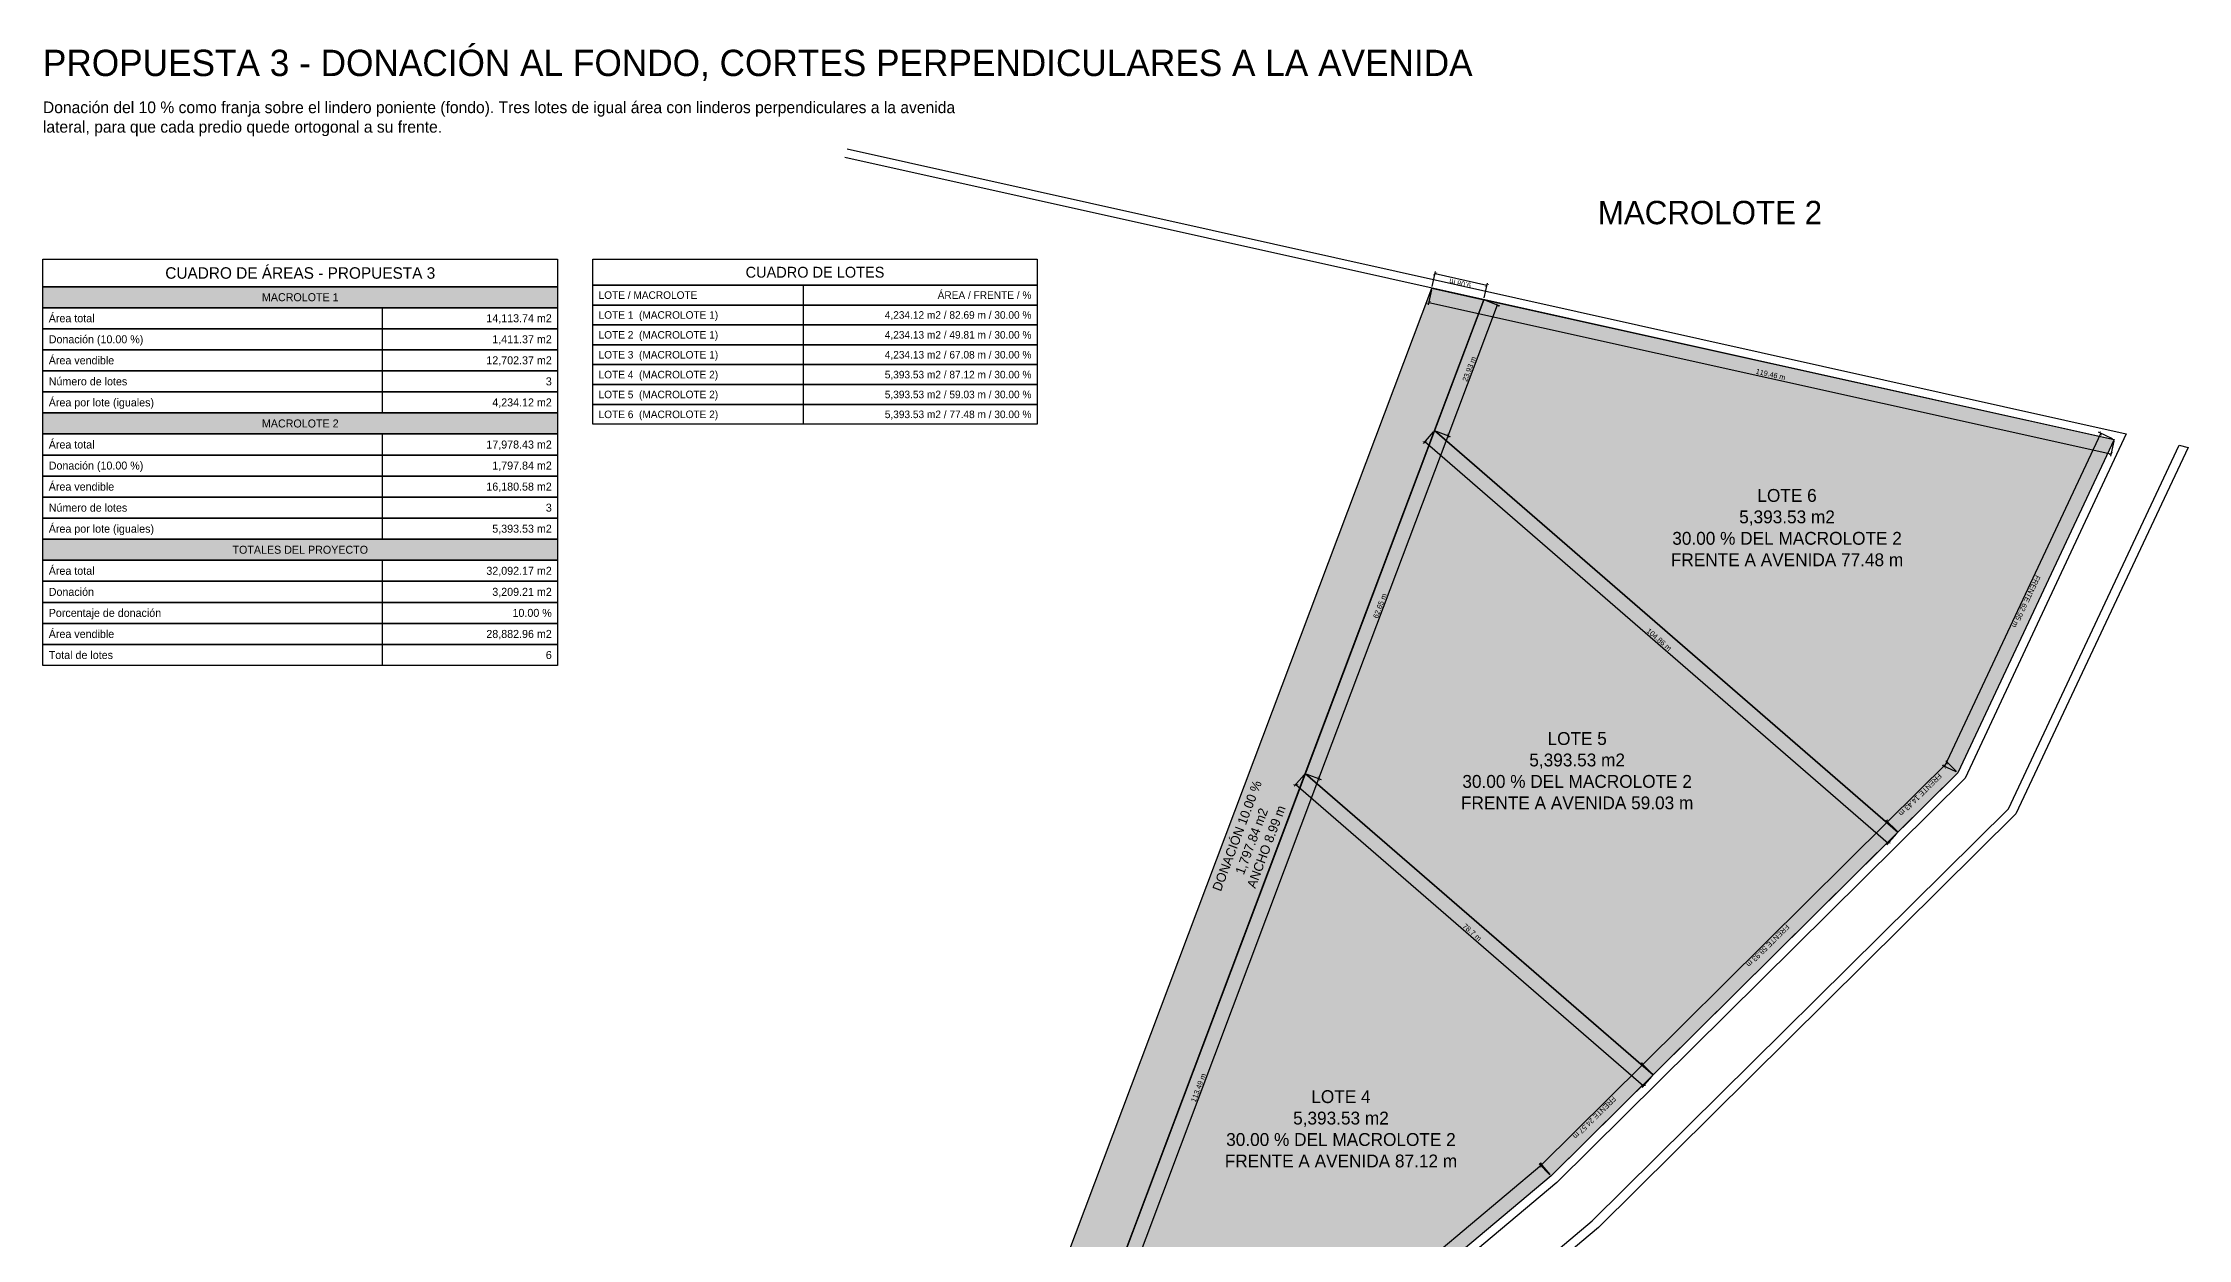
# Model space of a CAD drawing. Header units: metres. Extents: x 357828 to 359147, y 2285078 to 2285507.
# Drawn here: x 358780 to 359146.8, y 2285302.4 to 2285507 of the extents above; entities that cross this region are included whole.
import ezdxf
from ezdxf.enums import TextEntityAlignment as Align

# ---------------------------------------------------------------- set-up
doc = ezdxf.new("R2010")
doc.units = ezdxf.units.M
doc.header["$LTSCALE"] = 0.5
for name, color, linetype in [('COTAS', 6, 'Continuous'), ('DONACION', 3, 'Continuous'), ('LOTES', 2, 'Continuous'), ('TABLA_CONTENIDOS', 7, 'Continuous'), ('TEXTOS', 7, 'Continuous'), ('VIAL_ASFALTO', 8, 'Continuous')]:
    doc.layers.add(name, color=color, linetype=linetype)
doc.styles.add('OpenSansCondensed-Light', font='OpenSansCondensed-Light.ttf')
doc.dimstyles.new('COTAS_M', dxfattribs={"dimtxt": 0.9, "dimasz": 0.6, "dimexe": 0.4, "dimexo": 0.3, "dimgap": 0.2, "dimtad": 1, "dimzin": 12, "dimdsep": 46, "dimtxsty": 'OpenSansCondensed-Light', "dimblk": 'ARCHTICK', "dimcen": 2.5, "dimclrd": 256, "dimclre": 256, "dimclrt": 256, "dimazin": 3, "dimtfac": 0.5, "dimtmove": 2, "dimatfit": 3})

# ---------------------------------------------------------------- blocks, each defined once
blk = doc.blocks.new('_ARCHTICK')
at = {"color": 0, "linetype": 'BYBLOCK', "const_width": 0.15}
blk.add_lwpolyline([(-0.5, -0.5), (0.5, 0.5)], dxfattribs=at)
blk = doc.blocks.new('*D57')
for p, q in [((358995.63, 2285381.83), (358993.93, 2285379.87)), ((358994.19, 2285380.17), (359053.66, 2285328.63)), ((359055.1, 2285330.29), (359053.4, 2285328.32))]:
    blk.add_line(p, q)
at = {"layer": 'Defpoints'}
for p in [(358995.82, 2285382.06), (358994.19, 2285380.17), (359055.3, 2285330.52)]:
    blk.add_point(p, dxfattribs=at)
at = {"layer": 'COTAS', "xscale": 0.6, "yscale": 0.6}
for p, rotation in [((358994.19, 2285380.17), 139.08443537245182), ((359053.66, 2285328.63), -40.91556462754818)]:
    blk.add_blockref('_ARCHTICK', p, dxfattribs=dict(at, rotation=rotation))
at = {"layer": 'COTAS', "insert": (359024.35, 2285354.89), "char_height": 0.9, "attachment_point": 5, "rotation": 319.0844, "style": 'OpenSansCondensed-Light'}
blk.add_mtext('78.7 m', dxfattribs=at)
blk = doc.blocks.new('*D58')
for p, q in [((359053.54, 2285332.29), (359036.09, 2285314.98)), ((359055.09, 2285330.73), (359053.25, 2285332.57)), ((359037.64, 2285313.42), (359035.81, 2285315.27))]:
    blk.add_line(p, q)
at = {"layer": 'Defpoints'}
for p in [(359053.54, 2285332.29), (359055.3, 2285330.52), (359037.85, 2285313.21)]:
    blk.add_point(p, dxfattribs=at)
at = {"layer": 'COTAS', "xscale": 0.6, "yscale": 0.6}
for p, rotation in [((359053.54, 2285332.29), 44.76833601698024), ((359036.09, 2285314.98), -135.23166398301976)]:
    blk.add_blockref('_ARCHTICK', p, dxfattribs=dict(at, rotation=rotation))
at = {"layer": 'COTAS', "insert": (359045.27, 2285323.18), "char_height": 0.9, "attachment_point": 5, "rotation": 224.7683, "style": 'OpenSansCondensed-Light'}
blk.add_mtext('FRENTE 24.57 m', dxfattribs=at)
blk = doc.blocks.new('*D59')
for p, q in [((359036.24, 2285315.12), (358988.46, 2285274.92)), ((359037.66, 2285313.44), (359035.98, 2285315.43)), ((358989.88, 2285273.24), (358988.2, 2285275.23))]:
    blk.add_line(p, q)
at = {"layer": 'Defpoints'}
for p in [(359036.24, 2285315.12), (359037.85, 2285313.21), (358990.07, 2285273.01)]:
    blk.add_point(p, dxfattribs=at)
at = {"layer": 'COTAS', "xscale": 0.6, "yscale": 0.6}
for p, rotation in [((359036.24, 2285315.12), 40.0757878653944), ((358988.46, 2285274.92), -139.9242121346056)]:
    blk.add_blockref('_ARCHTICK', p, dxfattribs=dict(at, rotation=rotation))
at = {"layer": 'COTAS', "insert": (359012.77, 2285294.53), "char_height": 0.9, "attachment_point": 5, "rotation": 220.0758, "style": 'OpenSansCondensed-Light'}
blk.add_mtext('FRENTE 62.44 m', dxfattribs=at)
blk = doc.blocks.new('*D61')
for p, q in [((358958.18, 2285274.97), (358998.16, 2285381.18)), ((358996.11, 2285381.95), (358998.54, 2285381.04)), ((358956.12, 2285275.74), (358958.55, 2285274.83))]:
    blk.add_line(p, q)
at = {"layer": 'Defpoints'}
for p in [(358995.82, 2285382.06), (358955.84, 2285275.85), (358958.18, 2285274.97)]:
    blk.add_point(p, dxfattribs=at)
at = {"layer": 'COTAS', "xscale": 0.6, "yscale": 0.6}
for p, rotation in [((358998.16, 2285381.18), 69.37021464781455), ((358958.18, 2285274.97), 249.37021464781455)]:
    blk.add_blockref('_ARCHTICK', p, dxfattribs=dict(at, rotation=rotation))
at = {"layer": 'COTAS', "insert": (358977.56, 2285328.3), "char_height": 0.9, "attachment_point": 5, "rotation": 69.3702, "style": 'OpenSansCondensed-Light'}
blk.add_mtext('113.49 m', dxfattribs=at)
blk = doc.blocks.new('*D62')
for p, q in [((358998.16, 2285381.18), (359020.24, 2285439.81)), ((359018.18, 2285440.59), (359020.61, 2285439.67)), ((358996.11, 2285381.95), (358998.54, 2285381.04))]:
    blk.add_line(p, q)
at = {"layer": 'Defpoints'}
for p in [(359017.9, 2285440.7), (358995.82, 2285382.06), (358998.16, 2285381.18)]:
    blk.add_point(p, dxfattribs=at)
at = {"layer": 'COTAS', "xscale": 0.6, "yscale": 0.6}
for p, rotation in [((359020.24, 2285439.81), 69.37021464776655), ((358998.16, 2285381.18), 249.37021464776655)]:
    blk.add_blockref('_ARCHTICK', p, dxfattribs=dict(at, rotation=rotation))
at = {"layer": 'COTAS', "insert": (359008.59, 2285410.73), "char_height": 0.9, "attachment_point": 5, "rotation": 69.3702, "style": 'OpenSansCondensed-Light'}
blk.add_mtext('62.65 m', dxfattribs=at)
blk = doc.blocks.new('*D63')
for p, q in [((359017.7, 2285440.47), (359016, 2285438.5)), ((359016.26, 2285438.81), (359095.5, 2285370.13)), ((359096.94, 2285371.79), (359095.24, 2285369.83))]:
    blk.add_line(p, q)
at = {"layer": 'Defpoints'}
for p in [(359017.9, 2285440.7), (359016.26, 2285438.81), (359097.14, 2285372.02)]:
    blk.add_point(p, dxfattribs=at)
at = {"layer": 'COTAS', "xscale": 0.6, "yscale": 0.6}
for p, rotation in [((359016.26, 2285438.81), 139.0844353724298), ((359095.5, 2285370.13), -40.915564627570205)]:
    blk.add_blockref('_ARCHTICK', p, dxfattribs=dict(at, rotation=rotation))
at = {"layer": 'COTAS', "insert": (359056.31, 2285404.96), "char_height": 0.9, "attachment_point": 5, "rotation": 319.0844, "style": 'OpenSansCondensed-Light'}
blk.add_mtext('104.86 m', dxfattribs=at)
blk = doc.blocks.new('*D64')
for p, q in [((359095.38, 2285373.79), (359053.54, 2285332.29)), ((359096.93, 2285372.23), (359095.09, 2285374.08)), ((359055.09, 2285330.73), (359053.25, 2285332.57))]:
    blk.add_line(p, q)
at = {"layer": 'Defpoints'}
for p in [(359095.38, 2285373.79), (359097.14, 2285372.02), (359055.3, 2285330.52)]:
    blk.add_point(p, dxfattribs=at)
at = {"layer": 'COTAS', "xscale": 0.6, "yscale": 0.6}
for p, rotation in [((359095.38, 2285373.79), 44.76833601678692), ((359053.54, 2285332.29), -135.23166398321308)]:
    blk.add_blockref('_ARCHTICK', p, dxfattribs=dict(at, rotation=rotation))
at = {"layer": 'COTAS', "insert": (359074.91, 2285352.58), "char_height": 0.9, "attachment_point": 5, "rotation": 224.7683, "style": 'OpenSansCondensed-Light'}
blk.add_mtext('FRENTE 58.93 m', dxfattribs=at)
blk = doc.blocks.new('*D65')
for p, q in [((359017.41, 2285464.77), (359016.84, 2285462.23)), ((359016.93, 2285462.62), (359133.55, 2285436.74)), ((359134.03, 2285438.89), (359133.46, 2285436.35))]:
    blk.add_line(p, q)
at = {"layer": 'Defpoints'}
for p in [(359017.47, 2285465.06), (359016.93, 2285462.62), (359134.09, 2285439.18)]:
    blk.add_point(p, dxfattribs=at)
at = {"layer": 'COTAS', "xscale": 0.6, "yscale": 0.6}
for p, rotation in [((359016.93, 2285462.62), 167.48783987378565), ((359133.55, 2285436.74), -12.512160126214363)]:
    blk.add_blockref('_ARCHTICK', p, dxfattribs=dict(at, rotation=rotation))
at = {"layer": 'COTAS', "insert": (359075.38, 2285450.31), "char_height": 0.9, "attachment_point": 5, "rotation": 347.4878, "style": 'OpenSansCondensed-Light'}
blk.add_mtext('119.46 m', dxfattribs=at)
blk = doc.blocks.new('*D66')
for p, q in [((359131.83, 2285440.24), (359105.12, 2285383.24)), ((359133.82, 2285439.31), (359131.46, 2285440.41)), ((359107.11, 2285382.31), (359104.75, 2285383.41))]:
    blk.add_line(p, q)
at = {"layer": 'Defpoints'}
for p in [(359131.83, 2285440.24), (359134.09, 2285439.18), (359107.38, 2285382.18)]:
    blk.add_point(p, dxfattribs=at)
at = {"layer": 'COTAS', "xscale": 0.6, "yscale": 0.6}
for p, rotation in [((359131.83, 2285440.24), 64.8923765035754), ((359105.12, 2285383.24), -115.1076234964246)]:
    blk.add_blockref('_ARCHTICK', p, dxfattribs=dict(at, rotation=rotation))
at = {"layer": 'COTAS', "insert": (359119.06, 2285411.46), "char_height": 0.9, "attachment_point": 5, "rotation": 244.8924, "style": 'OpenSansCondensed-Light'}
blk.add_mtext('FRENTE 62.95 m', dxfattribs=at)
blk = doc.blocks.new('*D67')
for p, q in [((359105.62, 2285383.95), (359095.38, 2285373.79)), ((359107.17, 2285382.39), (359105.34, 2285384.24)), ((359096.93, 2285372.23), (359095.09, 2285374.08))]:
    blk.add_line(p, q)
at = {"layer": 'Defpoints'}
for p in [(359105.62, 2285383.95), (359107.38, 2285382.18), (359097.14, 2285372.02)]:
    blk.add_point(p, dxfattribs=at)
at = {"layer": 'COTAS', "xscale": 0.6, "yscale": 0.6}
for p, rotation in [((359105.62, 2285383.95), 44.76833601676509), ((359095.38, 2285373.79), -135.2316639832349)]:
    blk.add_blockref('_ARCHTICK', p, dxfattribs=dict(at, rotation=rotation))
at = {"layer": 'COTAS', "insert": (359100.96, 2285378.41), "char_height": 0.9, "attachment_point": 5, "rotation": 224.7683, "style": 'OpenSansCondensed-Light'}
blk.add_mtext('FRENTE 14.43 m', dxfattribs=at)
blk = doc.blocks.new('*D68')
for p, q in [((359020.24, 2285439.81), (359028.67, 2285462.21)), ((359026.61, 2285462.99), (359029.05, 2285462.07)), ((359018.18, 2285440.59), (359020.61, 2285439.67))]:
    blk.add_line(p, q)
at = {"layer": 'Defpoints'}
for p in [(359026.33, 2285463.09), (359017.9, 2285440.7), (359020.24, 2285439.81)]:
    blk.add_point(p, dxfattribs=at)
at = {"layer": 'COTAS', "xscale": 0.6, "yscale": 0.6}
for p, rotation in [((359028.67, 2285462.21), 69.3702146479325), ((359020.24, 2285439.81), 249.3702146479325)]:
    blk.add_blockref('_ARCHTICK', p, dxfattribs=dict(at, rotation=rotation))
at = {"layer": 'COTAS', "insert": (359023.85, 2285451.24), "char_height": 0.9, "attachment_point": 5, "rotation": 69.3702, "style": 'OpenSansCondensed-Light'}
blk.add_mtext('23.93 m', dxfattribs=at)
blk = doc.blocks.new('*D69')
for p, q in [((359017.53, 2285465.35), (359018.1, 2285467.89)), ((359026.87, 2285465.53), (359018.01, 2285467.5)), ((359026.4, 2285463.39), (359026.96, 2285465.92))]:
    blk.add_line(p, q)
at = {"layer": 'Defpoints'}
for p in [(359017.47, 2285465.06), (359026.87, 2285465.53), (359026.33, 2285463.09)]:
    blk.add_point(p, dxfattribs=at)
at = {"layer": 'COTAS', "xscale": 0.6, "yscale": 0.6}
for p, rotation in [((359018.01, 2285467.5), 167.48783987263462), ((359026.87, 2285465.53), 347.4878398726346)]:
    blk.add_blockref('_ARCHTICK', p, dxfattribs=dict(at, rotation=rotation))
at = {"layer": 'COTAS', "insert": (359022.3, 2285465.88), "char_height": 0.9, "attachment_point": 5, "rotation": 167.4878, "style": 'OpenSansCondensed-Light'}
blk.add_mtext('9.08 m', dxfattribs=at)
blk = doc.blocks.new('TABLA_CONTENIDOS_P3')
at = {"layer": 'TABLA_CONTENIDOS', "transparency": 33554508}
for points in [[(0, -4.68), (88, -4.68), (88, -8.28), (0, -8.28)], [(0, -26.28), (88, -26.28), (88, -29.88), (0, -29.88)], [(0, -47.88), (88, -47.88), (88, -51.48), (0, -51.48)]]:
    blk.add_hatch(color=8, dxfattribs=at).paths.add_polyline_path(points)
at = {"layer": 'TABLA_CONTENIDOS'}
for p, q in [((58, -8.28), (58, -11.88)), ((58, -11.88), (58, -15.48)), ((58, -15.48), (58, -19.08)), ((58, -19.08), (58, -22.68)), ((58, -22.68), (58, -26.28)), ((58, -29.88), (58, -33.48)), ((58, -33.48), (58, -37.08)), ((58, -37.08), (58, -40.68)), ((58, -40.68), (58, -44.28)), ((58, -44.28), (58, -47.88)), ((58, -51.48), (58, -55.08)), ((58, -55.08), (58, -58.68)), ((58, -58.68), (58, -62.28)), ((58, -62.28), (58, -65.88)), ((58, -65.88), (58, -69.48))]:
    blk.add_line(p, q, dxfattribs=at)
for points in [[(0, 0), (88, 0), (88, -4.68), (0, -4.68)], [(0, -4.68), (88, -4.68), (88, -8.28), (0, -8.28)], [(0, -8.28), (88, -8.28), (88, -11.88), (0, -11.88)], [(0, -11.88), (88, -11.88), (88, -15.48), (0, -15.48)], [(0, -15.48), (88, -15.48), (88, -19.08), (0, -19.08)], [(0, -19.08), (88, -19.08), (88, -22.68), (0, -22.68)], [(0, -22.68), (88, -22.68), (88, -26.28), (0, -26.28)], [(0, -26.28), (88, -26.28), (88, -29.88), (0, -29.88)], [(0, -29.88), (88, -29.88), (88, -33.48), (0, -33.48)], [(0, -33.48), (88, -33.48), (88, -37.08), (0, -37.08)], [(0, -37.08), (88, -37.08), (88, -40.68), (0, -40.68)], [(0, -40.68), (88, -40.68), (88, -44.28), (0, -44.28)], [(0, -44.28), (88, -44.28), (88, -47.88), (0, -47.88)], [(0, -47.88), (88, -47.88), (88, -51.48), (0, -51.48)], [(0, -51.48), (88, -51.48), (88, -55.08), (0, -55.08)], [(0, -55.08), (88, -55.08), (88, -58.68), (0, -58.68)], [(0, -58.68), (88, -58.68), (88, -62.28), (0, -62.28)], [(0, -62.28), (88, -62.28), (88, -65.88), (0, -65.88)], [(0, -65.88), (88, -65.88), (88, -69.48), (0, -69.48)]]:
    blk.add_lwpolyline(points, close=True, dxfattribs=at)
for s, height, p in [('CUADRO DE ÁREAS - PROPUESTA 3', 1.9656, (44, -2.34)), ('MACROLOTE 1', 1.368, (44, -6.48)), ('MACROLOTE 2', 1.368, (44, -28.08)), ('TOTALES DEL PROYECTO', 1.368, (44, -49.68))]:
    blk.add_text(s, height=height, dxfattribs=at).set_placement(p, align=Align.MIDDLE_CENTER)
for s, p in [('Área total', (1, -10.08)), ('Donación (10.00 %)', (1, -13.68)), ('Área vendible', (1, -17.28)), ('Número de lotes', (1, -20.88)), ('Área por lote (iguales)', (1, -24.48)), ('Área total', (1, -31.68)), ('Donación (10.00 %)', (1, -35.28)), ('Área vendible', (1, -38.88)), ('Número de lotes', (1, -42.48)), ('Área por lote (iguales)', (1, -46.08)), ('Área total', (1, -53.28)), ('Donación', (1, -56.88)), ('Porcentaje de donación', (1, -60.48)), ('Área vendible', (1, -64.08)), ('Total de lotes', (1, -67.68))]:
    blk.add_text(s, height=1.368, dxfattribs=at).set_placement(p, align=Align.MIDDLE_LEFT)
for s, height, p in [('14,113.74 m2', 1.368, (87, -10.08)), ('1,411.37 m2', 1.368, (87, -13.68)), ('12,702.37 m2', 1.368, (87, -17.28)), ('3', 1.37, (87, -20.88)), ('4,234.12 m2', 1.368, (87, -24.48)), ('17,978.43 m2', 1.368, (87, -31.68)), ('1,797.84 m2', 1.368, (87, -35.28)), ('16,180.58 m2', 1.368, (87, -38.88)), ('3', 1.37, (87, -42.48)), ('5,393.53 m2', 1.368, (87, -46.08)), ('32,092.17 m2', 1.368, (87, -53.28)), ('3,209.21 m2', 1.368, (87, -56.88)), ('10.00 %', 1.368, (87, -60.48)), ('28,882.96 m2', 1.368, (87, -64.08)), ('6', 1.37, (87, -67.68))]:
    blk.add_text(s, height=height, dxfattribs=at).set_placement(p, align=Align.MIDDLE_RIGHT)
blk = doc.blocks.new('TABLA_CONTENIDOS_P3_LOTES')
at = {"layer": 'TABLA_CONTENIDOS'}
for p, q in [((36, -4.42), (36, -7.82)), ((36, -7.82), (36, -11.22)), ((36, -11.22), (36, -14.62)), ((36, -14.62), (36, -18.02)), ((36, -18.02), (36, -21.42)), ((36, -21.42), (36, -24.82)), ((36, -24.82), (36, -28.22))]:
    blk.add_line(p, q, dxfattribs=at)
for points in [[(0, 0), (76, 0), (76, -4.42), (0, -4.42)], [(0, -4.42), (76, -4.42), (76, -7.82), (0, -7.82)], [(0, -7.82), (76, -7.82), (76, -11.22), (0, -11.22)], [(0, -11.22), (76, -11.22), (76, -14.62), (0, -14.62)], [(0, -14.62), (76, -14.62), (76, -18.02), (0, -18.02)], [(0, -18.02), (76, -18.02), (76, -21.42), (0, -21.42)], [(0, -21.42), (76, -21.42), (76, -24.82), (0, -24.82)], [(0, -24.82), (76, -24.82), (76, -28.22), (0, -28.22)]]:
    blk.add_lwpolyline(points, close=True, dxfattribs=at)
blk.add_text('CUADRO DE LOTES', height=1.8564, dxfattribs=at).set_placement((38, -2.21), align=Align.MIDDLE_CENTER)
for s, p in [('LOTE / MACROLOTE', (1, -6.12)), ('LOTE 1  (MACROLOTE 1)', (1, -9.52)), ('LOTE 2  (MACROLOTE 1)', (1, -12.92)), ('LOTE 3  (MACROLOTE 1)', (1, -16.32)), ('LOTE 4  (MACROLOTE 2)', (1, -19.72)), ('LOTE 5  (MACROLOTE 2)', (1, -23.12)), ('LOTE 6  (MACROLOTE 2)', (1, -26.52))]:
    blk.add_text(s, height=1.292, dxfattribs=at).set_placement(p, align=Align.MIDDLE_LEFT)
for s, p in [('ÁREA / FRENTE / %', (75, -6.12)), ('4,234.12 m2 / 82.69 m / 30.00 %', (75, -9.52)), ('4,234.13 m2 / 49.81 m / 30.00 %', (75, -12.92)), ('4,234.13 m2 / 67.08 m / 30.00 %', (75, -16.32)), ('5,393.53 m2 / 87.12 m / 30.00 %', (75, -19.72)), ('5,393.53 m2 / 59.03 m / 30.00 %', (75, -23.12)), ('5,393.53 m2 / 77.48 m / 30.00 %', (75, -26.52))]:
    blk.add_text(s, height=1.292, dxfattribs=at).set_placement(p, align=Align.MIDDLE_RIGHT)

msp = doc.modelspace()

# ---------------------------------------------------------------- hatches: boundary and pattern name
at = {"layer": 'DONACION', "transparency": 33554546}
msp.add_hatch(color=3, dxfattribs=at).paths.add_polyline_path([(358946.98, 2285277.82), (359017.47, 2285465.06), (359026.331, 2285463.094), (358955.84, 2285275.849)])
at = {"layer": 'LOTES', "transparency": 33554534}
for points in [[(359017.47, 2285465.06), (359134.09, 2285439.18), (359107.38, 2285382.18), (359097.137, 2285372.02), (359017.899, 2285440.696), (359026.331, 2285463.094)], [(359055.297, 2285330.516), (358995.825, 2285382.06), (359017.899, 2285440.696), (359097.137, 2285372.02)], [(358995.825, 2285382.06), (359055.297, 2285330.516), (359037.85, 2285313.21), (358990.07, 2285273.01), (358987.79, 2285271.55), (358985.22, 2285270.6), (358982.49, 2285270.25), (358979.76, 2285270.54), (358979.75, 2285270.53), (358955.84, 2285275.849)]]:
    msp.add_hatch(color=2, dxfattribs=at).paths.add_polyline_path(points)

# ---------------------------------------------------------------- linework, layer by layer
at = {"layer": 'DONACION'}
msp.add_lwpolyline([(358946.98, 2285277.82), (359017.47, 2285465.06), (359026.331, 2285463.094), (358955.84, 2285275.849)], close=True, dxfattribs=at)
at = {"layer": 'LOTES'}
for points in [[(359017.47, 2285465.06), (359134.09, 2285439.18), (359107.38, 2285382.18), (359097.137, 2285372.02), (359017.899, 2285440.696), (359026.331, 2285463.094)], [(359055.297, 2285330.516), (358995.825, 2285382.06), (359017.899, 2285440.696), (359097.137, 2285372.02)], [(358995.825, 2285382.06), (359055.297, 2285330.516), (359037.85, 2285313.21), (358990.07, 2285273.01), (358987.79, 2285271.55), (358985.22, 2285270.6), (358982.49, 2285270.25), (358979.76, 2285270.54), (358979.75, 2285270.53), (358955.84, 2285275.849)]]:
    msp.add_lwpolyline(points, close=True, dxfattribs=at)
at = {"layer": 'VIAL_ASFALTO'}
for points in [[(358917.11, 2285487.5), (359134.09, 2285439.18), (359107.38, 2285382.18), (359037.85, 2285313.21), (358990.07, 2285273.01)], [(358917.52, 2285488.88), (359136.15, 2285440.14), (359108.62, 2285381.22), (359038.81, 2285312.1), (358991.04, 2285271.9)], [(359116.05, 2285375.99), (359145.24, 2285438.22)], [(359146.75, 2285437.8), (359117.29, 2285375.16)], [(359145.24, 2285438.22), (359146.75, 2285437.8)], [(359044.87, 2285305.5), (359116.05, 2285375.99)], [(359117.29, 2285375.16), (359045.97, 2285304.4)], [(358990.35, 2285259.51), (359044.87, 2285305.5)], [(359045.97, 2285304.4), (358991.31, 2285258.41)]]:
    msp.add_lwpolyline(points, dxfattribs=at)

# ---------------------------------------------------------------- block references
at = {"layer": 'TABLA_CONTENIDOS'}
for name, p in [('TABLA_CONTENIDOS_P3', (358780, 2285470)), ('TABLA_CONTENIDOS_P3_LOTES', (358874, 2285470))]:
    msp.add_blockref(name, p, dxfattribs=at)

# ---------------------------------------------------------------- texts
at = {"layer": 'TEXTOS'}
msp.add_text('PROPUESTA 3 - DONACIÓN AL FONDO, CORTES PERPENDICULARES A LA AVENIDA', height=4.5, dxfattribs=at).set_placement((358780, 2285500), align=Align.BOTTOM_LEFT)
at = {"layer": 'TEXTOS', "color": 4}
msp.add_text('MACROLOTE 2', height=4, dxfattribs=at).set_placement((359065, 2285478), align=Align.MIDDLE_CENTER)
at = {"layer": 'TEXTOS', "insert": (358780, 2285497), "char_height": 2, "width": 160, "attachment_point": 1}
msp.add_mtext('Donación del 10 % como franja sobre el lindero poniente (fondo). Tres lotes de igual área con linderos perpendiculares a la avenida lateral, para que cada predio quede ortogonal a su frente.', dxfattribs=at)
at = {"layer": 'TEXTOS', "char_height": 2.2, "attachment_point": 5}
for s, insert in [('LOTE 6\\P5,393.53 m2\\P30.00 % DEL MACROLOTE 2\\PFRENTE A AVENIDA 77.48 m', (359078.184, 2285424.093)), ('LOTE 5\\P5,393.53 m2\\P30.00 % DEL MACROLOTE 2\\PFRENTE A AVENIDA 59.03 m', (359042.299, 2285382.512)), ('LOTE 4\\P5,393.53 m2\\P30.00 % DEL MACROLOTE 2\\PFRENTE A AVENIDA 87.12 m', (359001.92, 2285321.256))]:
    msp.add_mtext(s, dxfattribs=dict(at, insert=insert))
at = {"layer": 'TEXTOS', "insert": (358986.656, 2285370.457), "char_height": 1.6, "attachment_point": 5, "rotation": 69.37021}
msp.add_mtext('DONACIÓN 10.00 %\\P1,797.84 m2\\PANCHO 8.99 m', dxfattribs=at)

# ---------------------------------------------------------------- dimensions: what is measured, and where the dimension line sits
at = {"layer": 'COTAS'}
for base, p1, p2, angle, picture, middle in [((359016.928, 2285462.619), (359017.47, 2285465.06), (359134.09, 2285439.18), 347.48784, '*D65', (359075.379, 2285450.314)), ((359026.873, 2285465.534), (359026.331, 2285463.094), (359017.47, 2285465.06), 167.48784, '*D69', (359022.301, 2285465.883)), ((359020.239, 2285439.815), (359017.899, 2285440.696), (359026.331, 2285463.094), 69.37021, '*D68', (359023.847, 2285451.243)), ((358998.165, 2285381.18), (358995.825, 2285382.06), (359017.899, 2285440.696), 69.37021, '*D62', (359008.593, 2285410.726)), ((359016.262, 2285438.806), (359017.899, 2285440.696), (359097.137, 2285372.02), 319.08444, '*D63', (359056.307, 2285404.96)), ((358958.179, 2285274.968), (358955.84, 2285275.849), (358995.825, 2285382.06), 69.37021, '*D61', (358977.564, 2285328.303)), ((358994.188, 2285380.171), (358995.825, 2285382.06), (359055.297, 2285330.516), 319.08444, '*D57', (359024.349, 2285354.89))]:
    dim = msp.add_linear_dim(base=base, p1=p1, p2=p2, angle=angle, dimstyle='COTAS_M', dxfattribs=at)
    dim.commit()
    dim.dimension.update_dxf_attribs({"geometry": picture, "text_midpoint": middle})
for base, p1, p2, angle, picture, middle in [((359131.826, 2285440.241), (359134.09, 2285439.18), (359107.38, 2285382.18), 244.89238, '*D66', (359119.06, 2285411.465)), ((359105.619, 2285383.955), (359107.38, 2285382.18), (359097.137, 2285372.02), 224.76834, '*D67', (359100.956, 2285378.413)), ((359095.377, 2285373.795), (359097.137, 2285372.02), (359055.297, 2285330.516), 224.76834, '*D64', (359074.914, 2285352.581)), ((359053.536, 2285332.291), (359055.297, 2285330.516), (359037.85, 2285313.21), 224.76834, '*D58', (359045.27, 2285323.176)), ((359036.24, 2285315.123), (359037.85, 2285313.21), (358990.07, 2285273.01), 220.07579, '*D59', (359012.769, 2285294.526))]:
    dim = msp.add_linear_dim(base=base, p1=p1, p2=p2, angle=angle, text='FRENTE <>', dimstyle='COTAS_M', dxfattribs=at)
    dim.commit()
    dim.dimension.update_dxf_attribs({"geometry": picture, "text_midpoint": middle})

doc.saveas('drawing.dxf')
